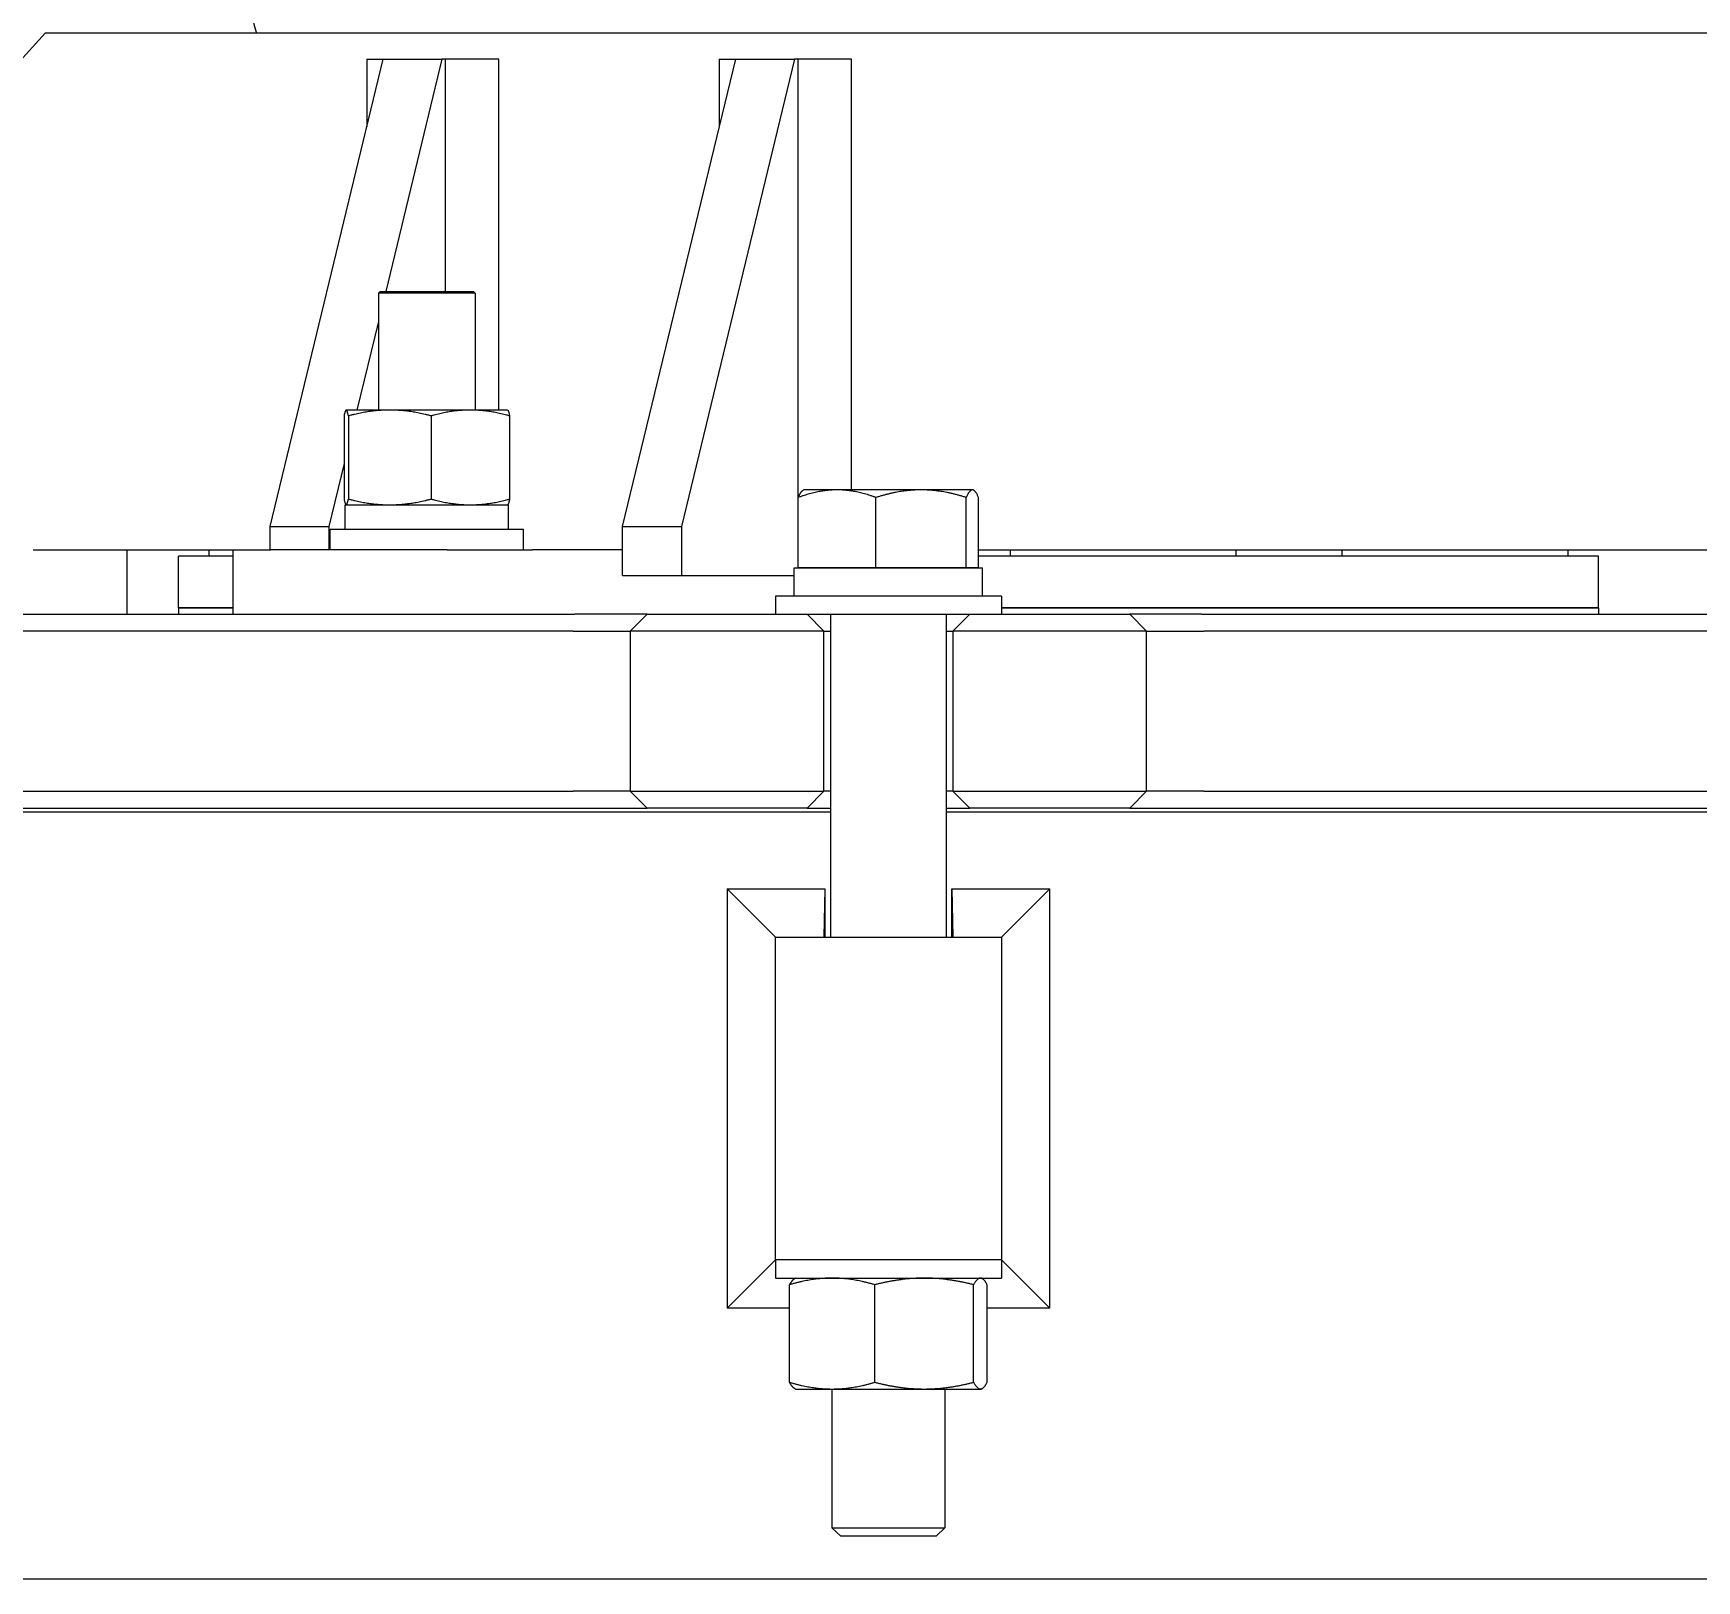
# Model space of a CAD drawing. Header units: inches. Extents: x 19 to 503, y 7 to 322.
# Drawn here: x 380.17 to 393.06, y 133.51 to 145.49 of the extents above; entities that cross this region are included whole.
import ezdxf

# ---------------------------------------------------------------- set-up
doc = ezdxf.new("R2010")
doc.units = ezdxf.units.IN
doc.header["$LTSCALE"] = 15
doc.header["$MEASUREMENT"] = 0
doc.layers.add('Dimension (ANSI)', color=7, linetype='Continuous', lineweight=25)
doc.layers.add('Visible (ANSI)', color=7, linetype='Continuous', lineweight=50)
doc.styles.add('MEMCOR Medium', font='arial.ttf')
doc.dimstyles.new('Default (ANSI)', dxfattribs={"dimscale": 15, "dimtxt": 0.15, "dimasz": 0.098425, "dimexe": 0.125, "dimexo": 0.0625, "dimgap": 0.031496, "dimtad": 0, "dimtih": 1, "dimtoh": 1, "dimdec": 4, "dimrnd": 1e-08, "dimzin": 3, "dimdsep": 46, "dimlunit": 5, "dimtxsty": 'MEMCOR Medium', "dimcen": 0.09, "dimdle": 0.393701, "dimclrd": 256, "dimclre": 256, "dimclrt": 256, "dimadec": 0, "dimazin": 1, "dimtfac": 0.8, "dimtofl": 0, "dimtmove": 0, "dimatfit": 3, "dimfxl": 1, "dimfrac": 1, "dimtolj": 1, "dimtzin": 4, "dimlwd": -1, "dimlwe": -1, "dimarcsym": 0})

# ---------------------------------------------------------------- blocks, each defined once
blk = doc.blocks.new('*D25')
at = {"layer": 'Defpoints', "color": 0, "transparency": 16777216}
for p in [(386.221, 149.759), (323.798, 58.491), (366.633, 58.491)]:
    blk.add_point(p, dxfattribs=at)
at = {"layer": 'Dimension (ANSI)', "transparency": 16777216}
for p, q in [((385.283, 149.759), (321.923, 149.759)), ((323.798, 148.283), (323.798, 114.595)), ((323.798, 59.968), (323.798, 95.474)), ((365.695, 58.491), (321.923, 58.491))]:
    blk.add_line(p, q, dxfattribs=at)
for points in [[(323.552, 148.283), (324.045, 148.283), (323.798, 149.759)], [(323.552, 59.968), (324.045, 59.968), (323.798, 58.491)]]:
    blk.add_solid(points, dxfattribs=at)
at = {"layer": 'Dimension (ANSI)', "transparency": 16777216, "char_height": 2.25, "attachment_point": 5, "style": 'MEMCOR Medium'}
for s, insert in [('\\A1; \\fArial|b0|i0;\\H2.2500;91{\\H0.8x;\\S1#4;} in', (323.798, 107.33)), ('\\A1;[2318.2 mm]{\\P\\fArial|b0|i0;\\H2.2500;SHIPPING\\P\\fArial|b0|i0;\\H2.2500;HEIGHT\\P\\fArial|b0|i0;\\H2.2500;REF.}', (323.798, 97.769))]:
    blk.add_mtext(s, dxfattribs=dict(at, insert=insert))

msp = doc.modelspace()

# ---------------------------------------------------------------- linework, layer by layer
at = {"layer": 'Visible (ANSI)', "linetype": 'Continuous', "lineweight": 18}
for p, q in [((377.98582, 142.99437), (380.261988, 145.49437)), ((399.101759, 145.49437), (380.261988, 145.49437)), ((382.00496, 141.67437), (382.881753, 145.29437)), ((382.754392, 145.29437), (382.881753, 145.29437)), ((382.754392, 145.29437), (382.754392, 144.76854)), ((382.881753, 145.29437), (383.336986, 145.29437)), ((383.336986, 145.29437), (382.901012, 143.49437)), ((383.364903, 145.29437), (383.336986, 145.29437)), ((383.778668, 145.29437), (383.364903, 145.29437)), ((383.364903, 143.49437), (383.364903, 145.29437)), ((383.778668, 142.57637), (383.778668, 145.29437)), ((384.736362, 141.67437), (385.613154, 145.29437)), ((386.068388, 145.29437), (385.191596, 141.67437)), ((385.485794, 145.29437), (385.613154, 145.29437)), ((385.485794, 145.29437), (385.485794, 144.76854)), ((385.613154, 145.29437), (386.068388, 145.29437)), ((386.096305, 145.29437), (386.068388, 145.29437)), ((386.51007, 145.29437), (386.096305, 145.29437)), ((386.096305, 141.49437), (386.096305, 145.29437)), ((386.51007, 141.957999), (386.51007, 145.29437)), ((382.857278, 143.49437), (382.844778, 143.48187)), ((383.594778, 143.48187), (382.844778, 143.48187)), ((382.844778, 143.48187), (382.844778, 142.57637)), ((382.857278, 143.49437), (383.582278, 143.49437)), ((383.582278, 143.49437), (383.594778, 143.48187)), ((383.594778, 143.48187), (383.594778, 142.57637)), ((382.844778, 143.262195), (382.678665, 142.57637)), ((382.578713, 142.531284), (382.578713, 141.887456)), ((382.594778, 142.57637), (382.594104, 142.576056)), ((382.59545, 142.57637), (382.594778, 142.57637)), ((382.93272, 142.57637), (382.59545, 142.57637)), ((382.612187, 142.531284), (382.612187, 141.887456)), ((383.557047, 142.57637), (382.93272, 142.57637)), ((383.253252, 142.531284), (383.253252, 141.887456)), ((383.844778, 142.57637), (383.557047, 142.57637)), ((383.844778, 142.57637), (383.845451, 142.576056)), ((383.860842, 142.531284), (383.860842, 141.887456)), ((382.578713, 142.163699), (382.460194, 141.67437)), ((386.096812, 141.353999), (386.096812, 141.899407)), ((386.139553, 141.957999), (386.134212, 141.954915)), ((386.398142, 141.957999), (386.139553, 141.957999)), ((387.048844, 141.957999), (386.398142, 141.957999)), ((386.699473, 141.353999), (386.699473, 141.899407)), ((387.446255, 141.957999), (387.048844, 141.957999)), ((387.398214, 141.353999), (387.398214, 141.899407)), ((387.451553, 141.957999), (387.446255, 141.957999)), ((387.451553, 141.957999), (387.456895, 141.954915)), ((387.494295, 141.353999), (387.494295, 141.899407)), ((382.587278, 141.84237), (383.852278, 141.84237)), ((382.587278, 141.65437), (382.587278, 141.84237)), ((382.594778, 141.84237), (382.594104, 141.842684)), ((383.844778, 141.84237), (383.845451, 141.842684)), ((383.852278, 141.65437), (383.852278, 141.84237)), ((382.00496, 141.67437), (382.460194, 141.67437)), ((382.00496, 141.49437), (382.00496, 141.67437)), ((382.460194, 141.67437), (382.460194, 141.49437)), ((382.469778, 141.65437), (383.969778, 141.65437)), ((382.469778, 141.49437), (382.469778, 141.65437)), ((383.969778, 141.49437), (383.969778, 141.65437)), ((384.736362, 141.67437), (385.191596, 141.67437)), ((384.736362, 141.29437), (384.736362, 141.67437)), ((385.191596, 141.67437), (385.191596, 141.29437)), ((380.170942, 141.49437), (381.717509, 141.49437)), ((380.894709, 141.49437), (380.894709, 140.99437)), ((381.532178, 141.44437), (381.295553, 141.44437)), ((381.295553, 141.04437), (381.295553, 141.44437)), ((381.532178, 141.49437), (381.532178, 141.44437)), ((381.717509, 141.44437), (381.532178, 141.44437)), ((381.717509, 141.49437), (382.010719, 141.49437)), ((381.717509, 141.49437), (381.717509, 140.99437)), ((383.37642, 141.49437), (382.010719, 141.49437)), ((383.37642, 141.49437), (384.038444, 141.49437)), ((384.736362, 141.49437), (384.038444, 141.49437)), ((386.096812, 141.49437), (386.096305, 141.49437)), ((387.494295, 141.49437), (396.031938, 141.49437)), ((388.444618, 141.44437), (387.494295, 141.44437)), ((387.738313, 141.49437), (387.738313, 141.44437)), ((389.339716, 141.44437), (388.444618, 141.44437)), ((391.671779, 141.44437), (389.339716, 141.44437)), ((389.488313, 141.49437), (389.488313, 141.44437)), ((390.308953, 141.49437), (390.308953, 141.44437)), ((392.058953, 141.44437), (391.671779, 141.44437)), ((392.058953, 141.49437), (392.058953, 141.44437)), ((392.295553, 141.44437), (392.058953, 141.44437)), ((392.295553, 141.04437), (392.295553, 141.44437)), ((384.736362, 141.29437), (385.191596, 141.29437)), ((385.191596, 141.29437), (386.066053, 141.29437)), ((386.066053, 141.353995), (387.525053, 141.353995)), ((386.066053, 141.134995), (386.066053, 141.353995)), ((386.093048, 141.353995), (386.096812, 141.363096)), ((386.398142, 141.353999), (386.096812, 141.353999)), ((386.139553, 141.353999), (386.139553, 141.353995)), ((386.699473, 141.353999), (386.398142, 141.353999)), ((387.048844, 141.353999), (386.699473, 141.353999)), ((387.398214, 141.353999), (387.048844, 141.353999)), ((387.446255, 141.353999), (387.398214, 141.353999)), ((387.494295, 141.353999), (387.446255, 141.353999)), ((387.451553, 141.353999), (387.451553, 141.353995)), ((387.525053, 141.134995), (387.525053, 141.353995)), ((387.670553, 141.134995), (385.920553, 141.134995)), ((385.920553, 141.134995), (385.920553, 140.99437)), ((387.670553, 141.134995), (387.670553, 140.99437)), ((379.77144, 140.99437), (384.367144, 140.99437)), ((381.717509, 141.04437), (381.295553, 141.04437)), ((381.295553, 141.04437), (381.717509, 141.04437)), ((381.295553, 141.04437), (381.295553, 140.99437)), ((384.925553, 140.99437), (384.367144, 140.99437)), ((384.795553, 140.86437), (384.925553, 140.99437)), ((384.925553, 140.99437), (385.757512, 140.99437)), ((385.757512, 140.99437), (386.041743, 140.99437)), ((386.041743, 140.99437), (386.165553, 140.99437)), ((386.295553, 140.86437), (386.165553, 140.99437)), ((386.165553, 140.99437), (387.425553, 140.99437)), ((386.348053, 140.99437), (386.348053, 138.49437)), ((387.243053, 140.99437), (387.243053, 138.49437)), ((387.295553, 140.86437), (387.425553, 140.99437)), ((387.425553, 140.99437), (387.549364, 140.99437)), ((387.549364, 140.99437), (387.833595, 140.99437)), ((392.295553, 141.04437), (387.670553, 141.04437)), ((387.670553, 141.04437), (392.295553, 141.04437)), ((387.833595, 140.99437), (388.665553, 140.99437)), ((389.223963, 140.99437), (388.665553, 140.99437)), ((388.795553, 140.86437), (388.665553, 140.99437)), ((389.223963, 140.99437), (393.819667, 140.99437)), ((392.295553, 141.04437), (392.295553, 140.99437)), ((384.352372, 140.86437), (379.72871, 140.86437)), ((384.352372, 140.86437), (384.795553, 140.86437)), ((384.795553, 140.86437), (384.795553, 139.62437)), ((385.751828, 140.86437), (384.795553, 140.86437)), ((386.037615, 140.86437), (385.751828, 140.86437)), ((386.295553, 140.86437), (386.037615, 140.86437)), ((386.295553, 140.86437), (386.348053, 140.86437)), ((386.295553, 139.62437), (386.295553, 140.86437)), ((387.243053, 140.86437), (387.295553, 140.86437)), ((387.295553, 140.86437), (387.295553, 139.62437)), ((387.553492, 140.86437), (387.295553, 140.86437)), ((387.839279, 140.86437), (387.553492, 140.86437)), ((388.795553, 140.86437), (387.839279, 140.86437)), ((388.795553, 139.62437), (388.795553, 140.86437)), ((388.795553, 140.86437), (389.238735, 140.86437)), ((393.862397, 140.86437), (389.238735, 140.86437)), ((379.72871, 139.62437), (384.352372, 139.62437)), ((384.795553, 139.62437), (384.352372, 139.62437)), ((384.795553, 139.62437), (385.751828, 139.62437)), ((384.795553, 139.62437), (384.925553, 139.49437)), ((385.751828, 139.62437), (386.037615, 139.62437)), ((386.037615, 139.62437), (386.295553, 139.62437)), ((386.295553, 139.62437), (386.165553, 139.49437)), ((386.348053, 139.62437), (386.295553, 139.62437)), ((387.295553, 139.62437), (387.243053, 139.62437)), ((387.295553, 139.62437), (387.553492, 139.62437)), ((387.295553, 139.62437), (387.425553, 139.49437)), ((387.553492, 139.62437), (387.839279, 139.62437)), ((387.839279, 139.62437), (388.795553, 139.62437)), ((388.795553, 139.62437), (388.665553, 139.49437)), ((389.238735, 139.62437), (388.795553, 139.62437)), ((389.238735, 139.62437), (393.862397, 139.62437)), ((386.348053, 139.46312), (377.264584, 139.46312)), ((379.425998, 139.49437), (384.68689, 139.49437)), ((384.68689, 139.49437), (384.925553, 139.49437)), ((385.757512, 139.49437), (384.925553, 139.49437)), ((386.041743, 139.49437), (385.757512, 139.49437)), ((386.165553, 139.49437), (386.041743, 139.49437)), ((386.165553, 139.49437), (386.348053, 139.49437)), ((387.243053, 139.49437), (387.425553, 139.49437)), ((396.326522, 139.46312), (387.243053, 139.46312)), ((387.549364, 139.49437), (387.425553, 139.49437)), ((387.833595, 139.49437), (387.549364, 139.49437)), ((388.665553, 139.49437), (387.833595, 139.49437)), ((388.665553, 139.49437), (388.904217, 139.49437)), ((388.904217, 139.49437), (394.165108, 139.49437)), ((385.545762, 138.869162), (385.545762, 135.619578)), ((385.545762, 138.869162), (386.304121, 138.869162)), ((385.545762, 138.869162), (385.920553, 138.49437)), ((386.304121, 138.869162), (386.295553, 138.49437)), ((386.304121, 138.869162), (386.304121, 138.49437)), ((387.286985, 138.869162), (387.295553, 138.49437)), ((387.286985, 138.49437), (387.286985, 138.869162)), ((387.286985, 138.869162), (388.045345, 138.869162)), ((388.045345, 138.869162), (387.670553, 138.49437)), ((388.045345, 135.619578), (388.045345, 138.869162)), ((385.920553, 138.49437), (387.670553, 138.49437)), ((385.920553, 135.99437), (385.920553, 138.49437)), ((387.670553, 138.49437), (387.670553, 135.99437)), ((385.545762, 135.619578), (385.920553, 135.99437)), ((387.670553, 135.99437), (385.920553, 135.99437)), ((387.670553, 135.99437), (385.920553, 135.99437)), ((385.920553, 135.99437), (385.920553, 135.853745)), ((387.670553, 135.99437), (387.670553, 135.853745)), ((388.045345, 135.619578), (387.670553, 135.99437)), ((385.920553, 135.853745), (387.670553, 135.853745)), ((386.076553, 135.853745), (386.070699, 135.851015)), ((387.514553, 135.853745), (387.520408, 135.851015)), ((386.029707, 135.046612), (386.029707, 135.801878)), ((386.690245, 135.046612), (386.690245, 135.801878)), ((387.456092, 135.046612), (387.456092, 135.801878)), ((387.5614, 135.046612), (387.5614, 135.801878)), ((386.029707, 135.619578), (385.545762, 135.619578)), ((388.045345, 135.619578), (387.5614, 135.619578)), ((386.076553, 134.994745), (386.070699, 134.997475)), ((386.076553, 134.994745), (386.359976, 134.994745)), ((386.358053, 134.994745), (386.358053, 133.92011)), ((386.359976, 134.994745), (387.073169, 134.994745)), ((387.073169, 134.994745), (387.508746, 134.994745)), ((387.233053, 134.994745), (387.233053, 133.92011)), ((387.508746, 134.994745), (387.514553, 134.994745)), ((387.514553, 134.994745), (387.520408, 134.997475)), ((386.358053, 133.92011), (387.233053, 133.92011)), ((386.426215, 133.853995), (386.358053, 133.92011)), ((387.164892, 133.853995), (387.233053, 133.92011)), ((387.164892, 133.853995), (386.426215, 133.853995)), ((365.296722, 133.52562), (400.195295, 133.52562))]:
    msp.add_line(p, q, dxfattribs=at)
msp.add_arc((382.885553, 145.81937), 1.036632, 90, 198.2712162, dxfattribs=at)
for points, weights in [([(382.59545, 142.57637), (382.587683, 142.57637), (382.578713, 142.531284)], [1, 1.0379548493, 1]), ([(382.612187, 142.531284), (382.603218, 142.57637), (382.59545, 142.57637)], [1, 1.0379548493, 1]), ([(382.93272, 142.57637), (382.78396, 142.57637), (382.612187, 142.531284)], [1, 1.0379548493, 1]), ([(383.253252, 142.531284), (383.081479, 142.57637), (382.93272, 142.57637)], [1, 1.0379548493, 1]), ([(383.557047, 142.57637), (383.416055, 142.57637), (383.253252, 142.531284)], [1, 1.0379548493, 1]), ([(383.860842, 142.531284), (383.698039, 142.57637), (383.557047, 142.57637)], [1, 1.0379548493, 1]), ([(383.845451, 142.576056), (383.852598, 142.572723), (383.860842, 142.531284)], [1.00582165818, 1.03477813878, 1]), ([(382.578713, 141.887456), (382.587683, 141.84237), (382.59545, 141.84237)], [1, 1.0379548493, 1]), ([(382.59545, 141.84237), (382.603218, 141.84237), (382.612187, 141.887456)], [1, 1.0379548493, 1]), ([(382.612187, 141.887456), (382.78396, 141.84237), (382.93272, 141.84237)], [1, 1.0379548493, 1]), ([(382.93272, 141.84237), (383.081479, 141.84237), (383.253252, 141.887456)], [1, 1.0379548493, 1]), ([(383.253252, 141.887456), (383.416055, 141.84237), (383.557047, 141.84237)], [1, 1.0379548493, 1]), ([(383.557047, 141.84237), (383.698039, 141.84237), (383.860842, 141.887456)], [1, 1.0379548493, 1]), ([(383.860842, 141.887456), (383.852598, 141.846017), (383.845451, 141.842684)], [1, 1.03477813878, 1.00582165818]), ([(386.398142, 141.957999), (386.258294, 141.957999), (386.096812, 141.899407)], [1, 1.0379548493, 1]), ([(386.096812, 141.899407), (386.116779, 141.94485), (386.134212, 141.954915)], [1, 1.0291885243, 1.01348318305]), ([(386.699473, 141.899407), (386.53799, 141.957999), (386.398142, 141.957999)], [1, 1.0379548493, 1]), ([(387.048844, 141.957999), (386.8867, 141.957999), (386.699473, 141.899407)], [1, 1.0379548493, 1]), ([(387.398214, 141.899407), (387.210987, 141.957999), (387.048844, 141.957999)], [1, 1.0379548493, 1]), ([(387.446255, 141.957999), (387.423959, 141.957999), (387.398214, 141.899407)], [1, 1.0379548493, 1]), ([(387.494295, 141.899407), (387.46855, 141.957999), (387.446255, 141.957999)], [1, 1.0379548493, 1]), ([(386.359976, 135.853745), (386.206698, 135.853745), (386.029707, 135.801878)], [1, 1.0379548493, 1]), ([(386.029707, 135.801878), (386.051592, 135.842105), (386.070699, 135.851015)], [1, 1.0291885243, 1.01348318305]), ([(386.690245, 135.801878), (386.513255, 135.853745), (386.359976, 135.853745)], [1, 1.0379548493, 1]), ([(387.073169, 135.853745), (386.895453, 135.853745), (386.690245, 135.801878)], [1, 1.0379548493, 1]), ([(387.456092, 135.801878), (387.250884, 135.853745), (387.073169, 135.853745)], [1, 1.0379548493, 1]), ([(387.508746, 135.853745), (387.484309, 135.853745), (387.456092, 135.801878)], [1, 1.0379548493, 1]), ([(387.5614, 135.801878), (387.533183, 135.853745), (387.508746, 135.853745)], [1, 1.0379548493, 1]), ([(386.070699, 134.997475), (386.051592, 135.006385), (386.029707, 135.046612)], [1.01348318305, 1.0291885243, 1]), ([(386.029707, 135.046612), (386.206698, 134.994745), (386.359976, 134.994745)], [1, 1.0379548493, 1]), ([(386.359976, 134.994745), (386.513255, 134.994745), (386.690245, 135.046612)], [1, 1.0379548493, 1]), ([(386.690245, 135.046612), (386.895453, 134.994745), (387.073169, 134.994745)], [1, 1.0379548493, 1]), ([(387.073169, 134.994745), (387.250884, 134.994745), (387.456092, 135.046612)], [1, 1.0379548493, 1]), ([(387.456092, 135.046612), (387.484309, 134.994745), (387.508746, 134.994745)], [1, 1.0379548493, 1]), ([(387.508746, 134.994745), (387.533183, 134.994745), (387.5614, 135.046612)], [1, 1.0379548493, 1])]:
    msp.add_rational_spline(points, weights, degree=2, dxfattribs=at)

# ---------------------------------------------------------------- dimensions: what is measured, and where the dimension line sits
at = {"layer": 'Dimension (ANSI)'}
dim = msp.add_linear_dim(base=(323.79848, 58.49137), p1=(386.220553, 149.75937), p2=(366.632903, 58.49137), angle=90, text=' \\fArial|b0|i0;\\H2.2500;<> in\\X[2318.2 mm]{\\P\\fArial|b0|i0;\\H2.2500;SHIPPING\\P\\fArial|b0|i0;\\H2.2500;HEIGHT\\P\\fArial|b0|i0;\\H2.2500;REF.}', dimstyle='Default (ANSI)', override={"dimgap": 0.031496, "dimdec": 4, "dimpost": '', "dimtol": 0, "dimlim": 0, "dimtp": 0, "dimtm": 0, "dimtdec": 2, "dimatfit": 1}, dxfattribs=at)
dim.commit()
dim.dimension.update_dxf_attribs({"geometry": '*D25', "text_midpoint": (323.79848, 105.034321), "dimtype": 160})

doc.saveas('drawing.dxf')
